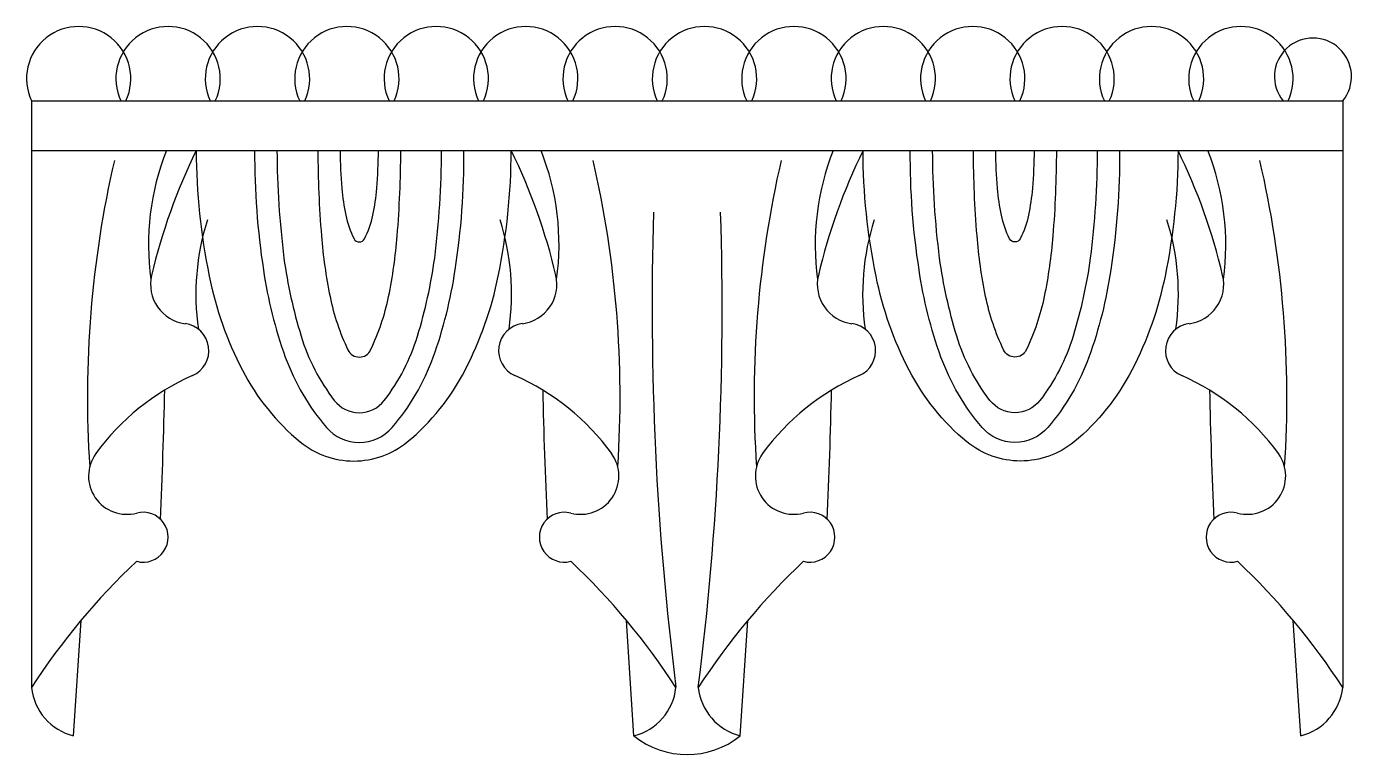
# Model space of a CAD drawing. Header units: metres. Extents: x 342 to 922, y 1380 to 1699.
import ezdxf

# ---------------------------------------------------------------- set-up
doc = ezdxf.new("R2010")
doc.units = ezdxf.units.M
for name, color, linetype in [('3', 3, 'Continuous'), ('4', 4, 'Continuous'), ('7', 7, 'Continuous')]:
    doc.layers.add(name, color=color, linetype=linetype)

msp = doc.modelspace()

# ---------------------------------------------------------------- linework, layer by layer
for points in [[(505.47, 1644.9), (505.47, 1644.9, 0.02)], [(523.38, 1644.9), (523.38, 1644.9, 0.03)], [(533.15, 1644.9), (533.15, 1644.9, 0.04)]]:
    msp.add_lwpolyline(points, format="xyb")
at = {"layer": '3'}
for points in [[(441.49, 1644.9, 0.04), (445.35, 1592.61, 0.05), (454.92, 1554.48, 0.09), (472.96, 1523.59, 0.22), (487.32, 1517.03, 0.22), (501.69, 1523.59, 0.09), (519.73, 1554.48, 0.05), (529.29, 1592.61, 0.04), (533.15, 1644.9, 0.04)], [(451.27, 1644.9, 0.03), (454.32, 1597.79, 0.04), (461.83, 1563.68, 0.09), (476.38, 1535.48, 0.23), (487.32, 1530.04, 0.23), (498.27, 1535.48, 0.09), (512.82, 1563.68, 0.04), (520.33, 1597.79, 0.03), (523.38, 1644.9, 0.03)], [(469.18, 1644.9, 0.02), (470.73, 1607.59, 0.03), (474.5, 1580.94, 0.06), (482.36, 1557.56, 0.29), (487.32, 1554.44, 0.29), (492.29, 1557.56, 0.06), (500.15, 1580.94, 0.03), (503.92, 1607.59, 0.02), (505.47, 1644.9, 0.02)], [(478.95, 1644.9, 0.02), (479.67, 1628.39, 0.03), (481.41, 1616.6, 0.07), (485.01, 1606.29, 0.28), (487.32, 1604.87, 0.28), (489.64, 1606.29, 0.07), (493.24, 1616.6, 0.03), (494.98, 1628.39, 0.02), (495.7, 1644.9, 0.02)], [(820.3, 1644.9, -0.04), (816.44, 1592.61, -0.05), (806.88, 1554.48, -0.09), (788.84, 1523.59, -0.22), (774.47, 1517.03, -0.22), (760.11, 1523.59, -0.09), (742.07, 1554.48, -0.05), (732.51, 1592.61, -0.04), (728.64, 1644.9, -0.04)], [(810.53, 1644.9, -0.03), (807.48, 1597.79, -0.04), (799.97, 1563.68, -0.09), (785.42, 1535.48, -0.23), (774.47, 1530.04, -0.23), (763.53, 1535.48, -0.09), (748.98, 1563.68, -0.04), (741.47, 1597.79, -0.03), (738.42, 1644.9, -0.03)], [(792.62, 1644.9, -0.02), (791.07, 1607.59, -0.03), (787.3, 1580.94, -0.06), (779.44, 1557.56, -0.29), (774.47, 1554.44, -0.29), (769.51, 1557.56, -0.06), (761.65, 1580.94, -0.03), (757.88, 1607.59, -0.02), (756.33, 1644.9, -0.02)], [(782.85, 1644.9, -0.02), (782.13, 1628.39, -0.03), (780.39, 1616.6, -0.07), (776.79, 1606.29, -0.28), (774.47, 1604.87, -0.28), (772.16, 1606.29, -0.07), (768.56, 1616.6, -0.03), (766.82, 1628.39, -0.02), (766.1, 1644.9, -0.02)]]:
    msp.add_lwpolyline(points, format="xyb", dxfattribs=at)
for centre, start, end in [((829.36, 1536.82), 166.99, 183.79), ((432.44, 1536.82), 356.21, 13.01)]:
    msp.add_arc(centre, 461.14, start, end, dxfattribs=at)
at = {"layer": '4'}
for p, q in [((343.75, 1666.64), (918.05, 1666.64)), ((343.75, 1666.64), (343.75, 1409.67)), ((918.05, 1666.64), (918.05, 1409.67)), ((362.15, 1388.52), (365.45, 1439.09)), ((607.62, 1388.52), (604.32, 1439.09)), ((654.18, 1388.52), (657.48, 1439.09)), ((899.65, 1388.52), (896.35, 1439.09))]:
    msp.add_line(p, q, dxfattribs=at)
for points in [[(415.89, 1644.9, 0.05), (421.6, 1589.93, 0.07), (436.1, 1548.73, 0.1), (461.44, 1517.25, 0.17), (484.88, 1508.9, 0.17), (508.33, 1517.25, 0.1), (533.66, 1548.73, 0.07), (548.16, 1589.93, 0.05), (553.87, 1644.9, 0.05)], [(845.91, 1644.9, -0.05), (840.2, 1589.93, -0.07), (825.7, 1548.73, -0.1), (800.36, 1517.25, -0.17), (776.92, 1508.9, -0.17), (753.47, 1517.25, -0.1), (728.13, 1548.73, -0.07), (713.64, 1589.93, -0.05), (707.93, 1644.9, -0.05)]]:
    msp.add_lwpolyline(points, format="xyb", dxfattribs=at)
for centre, radius, start, end in [((446.8, 1582.14), 107.22, 351.68, 17.64), ((815, 1582.14), 107.22, 162.36, 188.32), ((738.84, 1582.14), 107.22, 351.68, 17.64), ((413.22, 1586.27), 17.33, 166.79, 262.67), ((848.58, 1586.27), 17.33, 277.33, 13.21), ((560.28, 1557.25), 11.94, 97.33, 246.39), ((701.52, 1557.25), 11.94, 293.61, 82.67), ((852.32, 1557.25), 11.94, 97.33, 246.39), ((455.6, 1451.75), 103.2, 113.61, 144.18), ((514.17, 1451.75), 103.2, 35.82, 66.39), ((747.63, 1451.75), 103.2, 113.61, 144.18), ((806.2, 1451.75), 103.2, 35.82, 66.39), ((-1991.99, 1591.12), 2394.63, 357.42, 358.78), ((2961.75, 1591.12), 2394.63, 181.22, 182.58), ((-1699.95, 1591.12), 2394.63, 357.42, 358.78), ((3253.78, 1591.12), 2394.63, 181.22, 182.58), ((385.52, 1502.33), 16.77, 144.18, 284.91), ((584.24, 1502.33), 16.77, 255.09, 35.82), ((677.55, 1502.33), 16.77, 144.18, 284.91), ((876.28, 1502.33), 16.77, 255.09, 35.82), ((392.65, 1475.55), 10.94, 255.09, 104.91), ((577.12, 1475.55), 10.94, 75.09, 284.91), ((684.68, 1475.55), 10.94, 255.09, 104.91), ((869.15, 1475.55), 10.94, 75.09, 284.91), ((596.18, 1246.19), 300.75, 133.32, 147.07), ((373.58, 1246.19), 300.75, 32.93, 46.68), ((888.22, 1246.19), 300.75, 133.32, 147.07), ((665.62, 1246.19), 300.75, 32.93, 46.68), ((368.19, 1412.36), 24.59, 186.27, 255.77), ((601.57, 1412.36), 24.59, 284.23, 353.73), ((660.23, 1412.36), 24.59, 186.27, 255.77), ((893.61, 1412.36), 24.59, 284.23, 353.73), ((630.9, 1417.61), 37.26, 231.33, 308.67)]:
    msp.add_arc(centre, radius, start, end, dxfattribs=at)
at = {"layer": '7'}
msp.add_line((343.75, 1644.9), (918.05, 1644.9), dxfattribs=at)
for centre, radius, start, end in [((364.42, 1676.41), 22.86, 334.69, 205.31), ((403.57, 1676.41), 22.86, 334.69, 205.31), ((442.73, 1676.41), 22.86, 334.69, 205.31), ((481.89, 1676.41), 22.86, 334.69, 205.31), ((521.04, 1676.41), 22.86, 334.69, 205.31), ((560.2, 1676.41), 22.86, 334.69, 205.31), ((599.36, 1676.41), 22.86, 334.69, 205.31), ((638.51, 1676.41), 22.86, 334.69, 205.31), ((677.67, 1676.41), 22.86, 334.69, 205.31), ((716.83, 1676.41), 22.86, 334.69, 205.31), ((755.98, 1676.41), 22.86, 334.69, 205.31), ((795.14, 1676.41), 22.86, 334.69, 205.31), ((834.3, 1676.41), 22.86, 334.69, 205.31), ((873.45, 1676.41), 22.86, 334.69, 205.31), ((905, 1677.34), 16.88, 320.65, 219.35), ((506.56, 1603.7), 111.58, 158.33, 187.86), ((647.64, 1531.23), 258.12, 153.87, 166.79), ((322.13, 1531.23), 258.12, 13.21, 26.13), ((463.21, 1603.7), 111.58, 352.14, 21.67), ((798.59, 1603.7), 111.58, 158.33, 187.86), ((939.67, 1531.23), 258.12, 153.87, 166.79), ((614.16, 1531.23), 258.12, 13.21, 26.13), ((755.24, 1603.7), 111.58, 352.14, 21.67), ((140.41, 1536.82), 461.14, 356.21, 13.01), ((1121.39, 1536.82), 461.14, 166.99, 183.79), ((522.96, 1582.14), 107.22, 162.36, 188.32), ((1946.02, 1576.08), 1330.46, 178.2, 187.18), ((-684.22, 1576.08), 1330.46, 352.82, 1.8), ((556.55, 1586.27), 17.33, 277.33, 13.21), ((705.25, 1586.27), 17.33, 166.79, 262.67), ((409.48, 1557.25), 11.94, 293.61, 82.67)]:
    msp.add_arc(centre, radius, start, end, dxfattribs=at)

doc.saveas('drawing.dxf')
